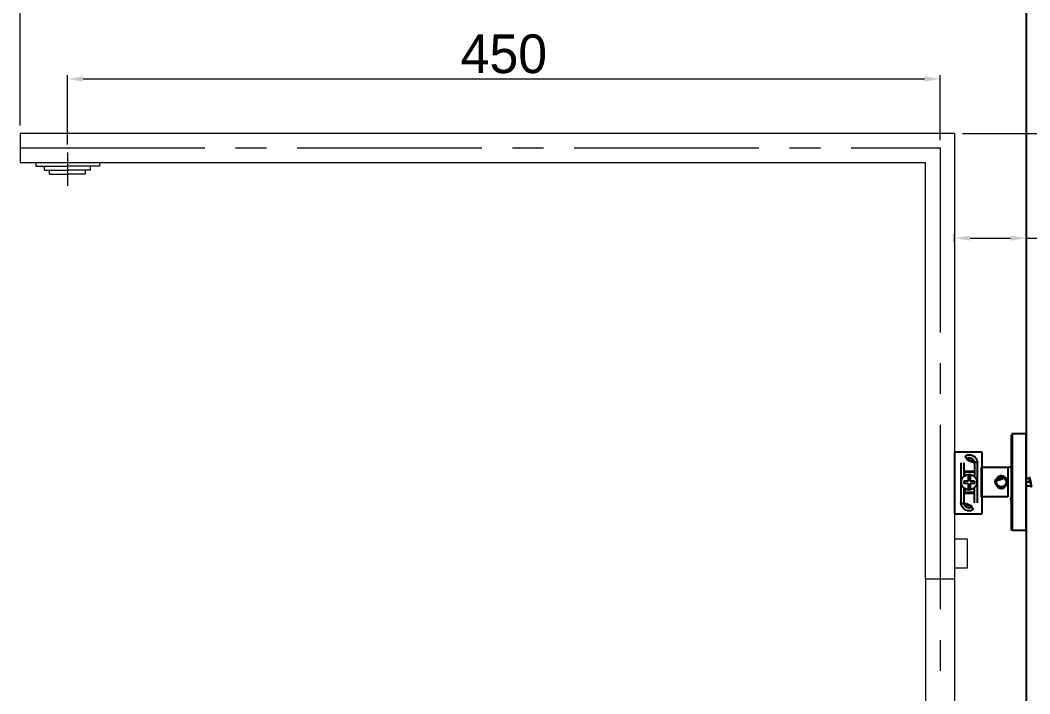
# Model space of a CAD drawing. Extents: x 16296678336 to 16296681200, y -37409618718 to -37409616619.
# Drawn here: x 16296678970 to 16296679491, y -37409617321 to -37409616973 of the extents above; entities that cross this region are included whole.
import ezdxf

# ---------------------------------------------------------------- set-up
doc = ezdxf.new("R2010")
doc.units = 0
doc.header["$LTSCALE"] = 10
doc.header["$MEASUREMENT"] = 0
doc.header["$PDMODE"] = 3
doc.header["$PDSIZE"] = -10
doc.linetypes.add('CENTER2', pattern=[28.575, 19.05, -3.175, 3.175, -3.175])
doc.layers.get('0').update_dxf_attribs({"linetype": 'CONTINUOUS'})
doc.layers.get('DEFPOINTS').update_dxf_attribs({"linetype": 'CONTINUOUS'})
doc.layers.add('02___PRT_ALL_AXES', color=7, linetype='CONTINUOUS')
doc.layers.add('1', color=7, linetype='CONTINUOUS')
doc.layers.add('Cneter', color=1, linetype='CENTER2', lineweight=13)
doc.styles.add('Daelim Dimension', font='')
doc.styles.get('Daelim Dimension').set_extended_font_data('나눔고딕')
doc.dimstyles.new('DEFAULT', dxfattribs={"dimscale": 2, "dimtxt": 2, "dimasz": 2, "dimexe": 0, "dimexo": 2, "dimgap": 1, "dimtad": 1, "dimdec": 1, "dimzin": 9, "dimdsep": 46, "dimtxsty": 'Daelim Dimension', "dimcen": 0.5, "dimclrd": 252, "dimclre": 252, "dimclrt": 3, "dimadec": 1, "dimazin": 0, "dimtfac": 1, "dimtdec": 1, "dimtix": 1, "dimtmove": 0, "dimatfit": 3, "dimfxl": 1, "dimtolj": 1, "dimtzin": 1, "dimlwd": 9, "dimlwe": 9, "dimarcsym": 0})

# ---------------------------------------------------------------- blocks, each defined once
blk = doc.blocks.new('*D1')
at = {"color": 5, "lineweight": 9, "ltscale": 0.5, "transparency": 16777216}
for p, q in [((16296679456.2143, -37409617031.33963), (16296679754.85687, -37409617031.33963)), ((16296679752.85687, -37409617039.33963), (16296679752.85687, -37409618218.56349)), ((16296679513.97808, -37409618226.56349), (16296679754.85687, -37409618226.56349))]:
    blk.add_line(p, q, dxfattribs=at)
at = {"color": 5, "ltscale": 0.5, "transparency": 16777216}
for points in [[(16296679751.52354, -37409617039.33963), (16296679754.1902, -37409617039.33963), (16296679752.85687, -37409617031.33963)], [(16296679751.52354, -37409618218.56349), (16296679754.1902, -37409618218.56349), (16296679752.85687, -37409618226.56349)]]:
    blk.add_solid(points, dxfattribs=at)
at = {"layer": 'DEFPOINTS', "color": 0, "ltscale": 0.5, "transparency": 16777216}
for p in [(16296679452.2143, -37409617031.33963), (16296679509.97808, -37409618226.56349), (16296679752.85687, -37409618226.56349)]:
    blk.add_point(p, dxfattribs=at)
at = {"color": 7, "ltscale": 0.5, "transparency": 16777216, "insert": (16296679737.15158, -37409617573.95156), "char_height": 20, "attachment_point": 5, "rotation": 90, "style": 'Daelim Dimension'}
blk.add_mtext('\\A1;(1151~1191)', dxfattribs=at)
blk = doc.blocks.new('*D2')
at = {"color": 5, "lineweight": 9, "ltscale": 0.5, "transparency": 16777216}
for p, q in [((16296678994.644159, -37409617037.164032), (16296678994.644159, -37409617001.271103)), ((16296679002.644159, -37409617003.271103), (16296679436.7143, -37409617003.271103)), ((16296679444.7143, -37409617034.83963), (16296679444.7143, -37409617001.271103))]:
    blk.add_line(p, q, dxfattribs=at)
at = {"color": 5, "ltscale": 0.5, "transparency": 16777216}
for points in [[(16296679002.644159, -37409617001.937759), (16296679002.644159, -37409617004.604431), (16296678994.644159, -37409617003.271103)], [(16296679436.7143, -37409617001.937759), (16296679436.7143, -37409617004.604431), (16296679444.7143, -37409617003.271103)]]:
    blk.add_solid(points, dxfattribs=at)
at = {"layer": 'DEFPOINTS', "color": 0, "ltscale": 0.5, "transparency": 16777216}
for p in [(16296679444.7143, -37409617003.271103), (16296679444.7143, -37409617038.83963), (16296678994.644159, -37409617041.164032)]:
    blk.add_point(p, dxfattribs=at)
at = {"color": 7, "ltscale": 0.5, "transparency": 16777216, "insert": (16296679219.67923, -37409616990.412727), "char_height": 20, "attachment_point": 5, "style": 'Daelim Dimension'}
blk.add_mtext('\\A1;450', dxfattribs=at)
blk = doc.blocks.new('*D7')
at = {"color": 5, "lineweight": 9, "ltscale": 0.5, "transparency": 16777216}
for p, q in [((16296679452.2143, -37409617087.33963), (16296679452.2143, -37409617083.41569)), ((16296679460.2143, -37409617085.41569), (16296679481.09706, -37409617085.41569)), ((16296679489.09706, -37409617087.33963), (16296679489.09706, -37409617083.41569)), ((16296679489.09706, -37409617085.41569), (16296679532.60943, -37409617085.41569))]:
    blk.add_line(p, q, dxfattribs=at)
at = {"color": 5, "ltscale": 0.5, "transparency": 16777216}
for points in [[(16296679460.2143, -37409617084.08235), (16296679460.2143, -37409617086.74902), (16296679452.2143, -37409617085.41569)], [(16296679481.09706, -37409617084.08235), (16296679481.09706, -37409617086.74902), (16296679489.09706, -37409617085.41569)]]:
    blk.add_solid(points, dxfattribs=at)
at = {"layer": 'DEFPOINTS', "color": 0, "ltscale": 0.5, "transparency": 16777216}
for p in [(16296679489.09706, -37409617085.41569), (16296679452.2143, -37409617091.33963), (16296679489.09706, -37409617091.33963)]:
    blk.add_point(p, dxfattribs=at)
at = {"color": 7, "ltscale": 0.5, "transparency": 16777216, "insert": (16296679515.28754, -37409617072.5144), "char_height": 20, "attachment_point": 5, "style": 'Daelim Dimension'}
blk.add_mtext('\\A1;37', dxfattribs=at)
blk = doc.blocks.new('*D9')
at = {"color": 5, "lineweight": 9, "ltscale": 0.5, "transparency": 16777216}
for p, q in [((16296678970.2143, -37409617027.33963), (16296678970.2143, -37409616885.767387)), ((16296678978.2143, -37409616887.767387), (16296679481.097059, -37409616887.767387)), ((16296679489.097059, -37409616948.240303), (16296679489.097059, -37409616885.767387))]:
    blk.add_line(p, q, dxfattribs=at)
at = {"color": 5, "ltscale": 0.5, "transparency": 16777216}
for points in [[(16296678978.2143, -37409616886.434052), (16296678978.2143, -37409616889.100723), (16296678970.2143, -37409616887.767387)], [(16296679481.097059, -37409616886.434052), (16296679481.097059, -37409616889.100723), (16296679489.097059, -37409616887.767387)]]:
    blk.add_solid(points, dxfattribs=at)
at = {"layer": 'DEFPOINTS', "color": 0, "ltscale": 0.5, "transparency": 16777216}
for p in [(16296679489.097059, -37409616887.767387), (16296679489.097059, -37409616952.240303), (16296678970.2143, -37409617031.33963)]:
    blk.add_point(p, dxfattribs=at)
at = {"color": 7, "ltscale": 0.5, "transparency": 16777216, "insert": (16296679229.65568, -37409616874.880409), "char_height": 20, "attachment_point": 5, "style": 'Daelim Dimension'}
blk.add_mtext('\\A1;519', dxfattribs=at)

msp = doc.modelspace()

# ---------------------------------------------------------------- linework, layer by layer
for p, q in [((16296679489.097059, -37409616807.144043), (16296679489.097059, -37409618474.438911)), ((16296679456.9643, -37409617201.44075), (16296679456.9643, -37409617208.388329)), ((16296679462.4643, -37409617201.44075), (16296679462.4643, -37409617208.490067)), ((16296679459.141991, -37409617210.777641), (16296679456.9643, -37409617210.777641)), ((16296679456.9643, -37409617210.777641), (16296679456.9643, -37409617212.002586)), ((16296679459.141991, -37409617212.002586), (16296679456.9643, -37409617212.002586)), ((16296679459.141991, -37409617208.18367), (16296679459.141991, -37409617210.777641)), ((16296679459.141991, -37409617208.18367), (16296679460.25775, -37409617208.18367)), ((16296679459.141991, -37409617212.002586), (16296679459.141991, -37409617214.596573)), ((16296679460.25775, -37409617208.18367), (16296679460.25775, -37409617210.777641)), ((16296679462.4643, -37409617210.777641), (16296679460.25775, -37409617210.777641)), ((16296679460.25775, -37409617212.002586), (16296679460.25775, -37409617214.596573)), ((16296679462.4643, -37409617212.002586), (16296679460.25775, -37409617212.002586)), ((16296679462.4643, -37409617210.777641), (16296679462.4643, -37409617212.002586)), ((16296679459.141991, -37409617214.596573), (16296679460.25775, -37409617214.596573))]:
    msp.add_line(p, q)
at = {"lineweight": 9}
for p, q in [((16296679452.2143, -37409617031.33963), (16296678970.2143, -37409617031.33963)), ((16296678970.2143, -37409617031.33963), (16296678970.2143, -37409617046.33963)), ((16296679452.2143, -37409617031.33963), (16296679452.2143, -37409617261.33963)), ((16296678970.2143, -37409617046.33963), (16296679437.2143, -37409617046.33963)), ((16296678978.24416, -37409617046.33963), (16296678978.24416, -37409617048.33963)), ((16296678978.24416, -37409617048.33963), (16296678994.644159, -37409617048.33963)), ((16296678982.786261, -37409617050.33963), (16296678982.786261, -37409617048.33963)), ((16296678982.786261, -37409617050.33963), (16296678994.644159, -37409617050.33963)), ((16296678985.37081, -37409617052.33963), (16296678985.37081, -37409617050.33963)), ((16296679011.044161, -37409617048.33963), (16296678994.644159, -37409617048.33963)), ((16296679006.50206, -37409617050.33963), (16296678994.644159, -37409617050.33963)), ((16296679003.917521, -37409617052.33963), (16296679003.917521, -37409617050.33963)), ((16296679006.50206, -37409617050.33963), (16296679006.50206, -37409617048.33963)), ((16296679011.044161, -37409617046.33963), (16296679011.044161, -37409617048.33963)), ((16296679437.2143, -37409617261.33963), (16296679437.2143, -37409617046.33963)), ((16296678985.37081, -37409617052.33963), (16296678994.644159, -37409617052.33963)), ((16296679003.917521, -37409617052.33963), (16296678994.644159, -37409617052.33963)), ((16296679458.7143, -37409617240.814209), (16296679452.2143, -37409617240.814209)), ((16296679458.7143, -37409617240.814209), (16296679458.7143, -37409617255.814209)), ((16296679458.7143, -37409617255.814209), (16296679452.2143, -37409617255.814209)), ((16296679452.2143, -37409617261.33963), (16296679437.2143, -37409617261.33963)), ((16296679437.2143, -37409617261.33963), (16296679437.2143, -37409617533.552841)), ((16296679452.2143, -37409617261.33963), (16296679437.2143, -37409617261.33963)), ((16296679452.2143, -37409617261.33963), (16296679452.2143, -37409617533.552841))]:
    msp.add_line(p, q, dxfattribs=at)
at = {"color": 9, "linetype": 'Continuous'}
for p, q in [((16296679482.097059, -37409617236.343033), (16296679482.097059, -37409617186.343033)), ((16296679456.9643, -37409617206.093033), (16296679462.4643, -37409617206.093033)), ((16296679457.4643, -37409617207.999969), (16296679457.4643, -37409617205.593033)), ((16296679479.597059, -37409617203.843033), (16296679479.597059, -37409617218.843033)), ((16296679456.9643, -37409617216.593033), (16296679462.4643, -37409617216.593033)), ((16296679457.4643, -37409617214.686096), (16296679457.4643, -37409617217.093033))]:
    msp.add_line(p, q, dxfattribs=at)
at = {"color": 7, "linetype": 'Continuous'}
for p, q in [((16296679481.597059, -37409617235.842827), (16296679481.597059, -37409617186.843231)), ((16296679452.2143, -37409617195.69075), (16296679452.2143, -37409617227.69075)), ((16296679452.2143, -37409617195.69075), (16296679466.2143, -37409617195.69075)), ((16296679466.2143, -37409617195.69075), (16296679466.2143, -37409617227.69075)), ((16296679455.4643, -37409617201.44075), (16296679455.4643, -37409617221.94075)), ((16296679463.9643, -37409617221.94075), (16296679463.9643, -37409617201.44075)), ((16296679457.4643, -37409617205.593033), (16296679462.4643, -37409617205.593033)), ((16296679478.699989, -37409617209.286613), (16296679478.71423, -37409617209.410439)), ((16296679456.9643, -37409617214.297661), (16296679456.9643, -37409617221.94075)), ((16296679457.4643, -37409617217.093033), (16296679462.4643, -37409617217.093033)), ((16296679462.4643, -37409617221.94075), (16296679462.4643, -37409617214.195923)), ((16296679452.2143, -37409617227.69075), (16296679466.2143, -37409617227.69075))]:
    msp.add_line(p, q, dxfattribs=at)
msp.add_circle((16296679459.660589, -37409617211.342987), 4)
msp.add_circle((16296679476.31706, -37409617211.343033), 2.5, dxfattribs=at)
for centre, radius, start, end in [((16296679482.097059, -37409617186.843033), 0.5, 90, 180), ((16296679459.7143, -37409617201.44075), 4.25, 0, 180), ((16296679459.7143, -37409617201.44075), 2.75, 0, 180), ((16296679479.597059, -37409617201.843033), 2, 270, 0), ((16296679457.4643, -37409617206.093033), 0.5, 90, 180), ((16296679459.061501, -37409617206.925369), 19.271634, 351.91995627, 354.20512197), ((16296679476.6476, -37409617213.103073), 4.519691, 68.63218302, 69.44293153), ((16296679457.4643, -37409617216.593033), 0.5, 180, 270), ((16296679476.320259, -37409617211.732193), 2.825323, 252.11222137, 256.08801235), ((16296679476.32085, -37409617211.725113), 2.832333, 256.1110184, 265.30881676), ((16296679476.256941, -37409617212.338387), 2.194269, 260.96973016, 265.68723139), ((16296679476.32077, -37409617211.727509), 2.829938, 265.30638483, 267.48228331), ((16296679476.28618, -37409617211.945282), 2.588464, 265.6963091, 269.41729187), ((16296679476.31925, -37409617211.815987), 2.741486, 267.4327297, 283.35091499), ((16296679476.292891, -37409617211.716499), 2.844373, 283.4050931, 284.26492877), ((16296679476.250179, -37409617211.558884), 3.007654, 284.31359347, 290.35758536), ((16296679476.367399, -37409617211.77095), 2.76627, 298.88195916, 300.21735698), ((16296679459.7143, -37409617221.94075), 4.25, 180, 0), ((16296679459.7143, -37409617221.94075), 2.75, 180, 0), ((16296679479.597059, -37409617220.843033), 2, 0, 90), ((16296679482.097059, -37409617235.843033), 0.5, 180, 270)]:
    msp.add_arc(centre, radius, start, end, dxfattribs=at)
at = {"color": 9, "linetype": 'Continuous'}
for centre, radius, start, end in [((16296679476.316759, -37409617211.342987), 3.147282, 154.435084, 190.76908444), ((16296679476.317301, -37409617211.342033), 3.146645, 45.28885422, 51.07443793), ((16296679476.30756, -37409617211.352211), 3.160731, 40.7906174, 45.29318155), ((16296679476.31913, -37409617211.33165), 3.159075, 254.38226918, 265.93191747), ((16296679476.316521, -37409617211.330757), 3.159773, 265.9803468, 279.12265441), ((16296679476.318859, -37409617211.35199), 3.138441, 279.14180641, 282.11681545), ((16296679476.31613, -37409617211.33979), 3.150943, 282.11872363, 287.92890448), ((16296679476.31789, -37409617211.345284), 3.145179, 287.92911244, 295.92803026)]:
    msp.add_arc(centre, radius, start, end, dxfattribs=at)
at = {"color": 7, "linetype": 'Continuous'}
for points, knots in [([(16296679473.12883, -37409617211.343033), (16296679473.12714, -37409617211.224083), (16296679473.139709, -37409617210.986008), (16296679473.20014, -37409617210.634598), (16296679473.287411, -37409617210.350578), (16296679473.384291, -37409617210.135193), (16296679473.443399, -37409617210.032707), (16296679473.47761, -37409617209.984833)], [0, 0, 0, 0, 0.2511418839, 0.501739577, 0.7513225615, 0.8757833562, 1, 1, 1, 1]), ([(16296679473.224911, -37409617211.931061), (16296679473.20549, -37409617211.885201), (16296679473.1775, -37409617211.788948), (16296679473.140671, -37409617211.592842), (16296679473.130251, -37409617211.442841), (16296679473.12883, -37409617211.343033)], [0, 0, 0, 0, 0.2496154769, 0.4996488526, 1, 1, 1, 1]), ([(16296679473.643841, -37409617211.343033), (16296679473.6315, -37409617211.43013), (16296679473.5802, -37409617211.772392), (16296679473.51963, -37409617212.113167), (16296679473.473431, -37409617212.367104)], [0, 0, 0, 0, 0.2541950195, 1, 1, 1, 1]), ([(16296679473.77424, -37409617209.637428), (16296679473.76755, -37409617209.920433), (16296679473.74511, -37409617210.490723), (16296679473.68391, -37409617211.058441), (16296679473.643999, -37409617211.343033)], [0, 0, 0, 0, 0.4962314426, 1, 1, 1, 1]), ([(16296679473.77425, -37409617209.637428), (16296679473.89467, -37409617209.431313), (16296679474.177071, -37409617209.051018), (16296679474.70266, -37409617208.603554), (16296679475.284849, -37409617208.299728), (16296679475.89151, -37409617208.138748), (16296679476.505711, -37409617208.112892), (16296679477.11573, -37409617208.221199), (16296679477.709089, -37409617208.467453), (16296679478.066879, -37409617208.721909), (16296679478.234659, -37409617208.871162)], [0, 0, 0, 0, 0.1380514567, 0.2712082216, 0.3959073864, 0.5146637991, 0.6313213929, 0.7486474862, 0.8701365282, 1, 1, 1, 1]), ([(16296679475.46944, -37409617214.374329), (16296679475.21801, -37409617214.255257), (16296679474.75589, -37409617213.923859), (16296679474.247931, -37409617213.248497), (16296679473.928801, -37409617212.466843), (16296679473.84416, -37409617211.909462), (16296679473.83363, -37409617211.630402)], [0, 0, 0, 0, 0.2496599343, 0.4992734917, 0.7493888372, 1, 1, 1, 1]), ([(16296679473.99007, -37409617210.429199), (16296679474.115801, -37409617210.023392), (16296679474.42444, -37409617209.437469), (16296679475.059589, -37409617208.858833), (16296679475.641911, -37409617208.567253), (16296679476.29084, -37409617208.474777), (16296679476.933729, -37409617208.608711), (16296679477.497589, -37409617208.939461), (16296679477.79641, -37409617209.255386), (16296679477.923969, -37409617209.427856)], [0, 0, 0, 0, 0.2484237722, 0.3730490724, 0.4980192231, 0.6234348584, 0.7490309654, 0.87455515, 1, 1, 1, 1]), ([(16296679479.117029, -37409617211.343033), (16296679479.107149, -37409617211.617439), (16296679479.03335, -37409617212.164574), (16296679478.75934, -37409617212.943718), (16296679478.321461, -37409617213.642174), (16296679477.918261, -37409617214.020264), (16296679477.69371, -37409617214.173592)], [0, 0, 0, 0, 0.2514841243, 0.5017443254, 0.7509682758, 1, 1, 1, 1]), ([(16296679479.31706, -37409617211.343033), (16296679479.317169, -37409617211.90329), (16296679479.040529, -37409617213.031891), (16296679478.23484, -37409617213.884537), (16296679477.759609, -37409617214.161346)], [0, 0, 0, 0, 0.5046315745, 1, 1, 1, 1]), ([(16296679478.294359, -37409617208.894051), (16296679478.345011, -37409617208.913872), (16296679478.439819, -37409617208.968567), (16296679478.5243, -37409617209.037201), (16296679478.56267, -37409617209.075203)], [0, 0, 0, 0, 0.5017604232, 1, 1, 1, 1]), ([(16296679478.56267, -37409617209.075203), (16296679478.592979, -37409617209.105209), (16296679478.63537, -37409617209.153908), (16296679478.68, -37409617209.22583), (16296679478.69759, -37409617209.265663), (16296679478.699989, -37409617209.286613)], [0, 0, 0, 0, 0.50192773, 0.7519649492, 1, 1, 1, 1]), ([(16296679478.71423, -37409617209.410439), (16296679478.86005, -37409617209.707817), (16296679479.07402, -37409617210.343781), (16296679479.12903, -37409617211.011467), (16296679479.117041, -37409617211.343033)], [0, 0, 0, 0, 0.4995706481, 1, 1, 1, 1]), ([(16296679478.71423, -37409617209.410439), (16296679478.909161, -37409617209.687897), (16296679479.21402, -37409617210.312637), (16296679479.31715, -37409617210.999367), (16296679479.31706, -37409617211.343033)], [0, 0, 0, 0, 0.4966497946, 1, 1, 1, 1]), ([(16296679475.452459, -37409617214.420937), (16296679475.21719, -37409617214.345016), (16296679474.76652, -37409617214.131653), (16296679474.19364, -37409617213.656052), (16296679473.7479, -37409617213.059593), (16296679473.547569, -37409617212.603569), (16296679473.473431, -37409617212.367104)], [0, 0, 0, 0, 0.2508643586, 0.4994937046, 0.7485130743, 1, 1, 1, 1]), ([(16296679476.34053, -37409617213.842918), (16296679476.374001, -37409617213.877678), (16296679476.43294, -37409617213.925369), (16296679476.529011, -37409617213.956047), (16296679476.633881, -37409617213.955193), (16296679476.753019, -37409617213.894547), (16296679476.82555, -37409617213.821983), (16296679476.85857, -37409617213.783684)], [0, 0, 0, 0, 0.239204262, 0.3644705409, 0.4933019934, 0.7493377819, 1, 1, 1, 1]), ([(16296679476.99048, -37409617214.462708), (16296679476.871031, -37409617214.488541), (16296679476.62781, -37409617214.522903), (16296679476.38265, -37409617214.535004), (16296679476.25985, -37409617214.533623)], [0, 0, 0, 0, 0.4987942196, 1, 1, 1, 1]), ([(16296679477.296471, -37409617214.377113), (16296679477.271721, -37409617214.386223), (16296679477.220449, -37409617214.399658), (16296679477.120001, -37409617214.433418), (16296679477.042351, -37409617214.451492), (16296679476.99048, -37409617214.462708)], [0, 0, 0, 0, 0.2490070017, 0.4992018744, 1, 1, 1, 1]), ([(16296679477.69371, -37409617214.173592), (16296679477.632179, -37409617214.215599), (16296679477.53487, -37409617214.271217), (16296679477.417101, -37409617214.327271), (16296679477.34757, -37409617214.354149), (16296679477.31402, -37409617214.370651), (16296679477.296471, -37409617214.377113)], [0, 0, 0, 0, 0.499914541, 0.7496915874, 0.8745762273, 1, 1, 1, 1])]:
    msp.add_open_spline(points, degree=3, knots=knots, dxfattribs=at)
for points in [[(16296679473.473431, -37409617212.367104), (16296679473.37487, -37409617212.231911), (16296679473.29014, -37409617212.085114), (16296679473.224911, -37409617211.931061)], [(16296679473.47761, -37409617209.984833), (16296679473.56612, -37409617209.860931), (16296679473.666201, -37409617209.744728), (16296679473.77424, -37409617209.637428)], [(16296679475.91254, -37409617214.505463), (16296679475.760441, -37409617214.48114), (16296679475.60865, -37409617214.440247), (16296679475.46944, -37409617214.374329)], [(16296679477.703529, -37409617214.193138), (16296679477.57296, -37409617214.265167), (16296679477.436319, -37409617214.326912), (16296679477.296471, -37409617214.378677)]]:
    msp.add_open_spline(points, degree=3, dxfattribs=at)
at = {"layer": '02___PRT_ALL_AXES', "color": 7, "linetype": 'Continuous'}
for p, q in [((16296679489.097059, -37409617186.343033), (16296679482.097059, -37409617186.343033)), ((16296679489.097059, -37409617236.343033), (16296679489.097059, -37409617186.343033)), ((16296679466.097059, -37409617218.843033), (16296679466.097059, -37409617203.843033)), ((16296679479.597059, -37409617203.843033), (16296679466.097059, -37409617203.843033)), ((16296679479.597059, -37409617218.843033), (16296679466.097059, -37409617218.843033)), ((16296679489.097059, -37409617236.343033), (16296679482.097059, -37409617236.343033))]:
    msp.add_line(p, q, dxfattribs=at)
at = {"layer": '1', "color": 7, "linetype": 'Continuous'}
for p, q in [((16296679490.60643, -37409617209.454529), (16296679489.097031, -37409617209.454529)), ((16296679490.981079, -37409617211.343033), (16296679489.097059, -37409617211.343033)), ((16296679489.096979, -37409617213.231529), (16296679491.334629, -37409617213.231529))]:
    msp.add_line(p, q, dxfattribs=at)
msp.add_open_spline([(16296679490.92024, -37409617208.966728), (16296679490.74012, -37409617209.229469), (16296679490.559231, -37409617209.491547)], degree=2, dxfattribs=at)
for points, knots in [([(16296679490.98134, -37409617211.342987), (16296679490.954069, -37409617211.129982), (16296679490.927019, -37409617210.913963), (16296679490.873711, -37409617210.512199), (16296679490.846121, -37409617210.320992), (16296679490.79162, -37409617209.989754), (16296679490.764799, -37409617209.845078), (16296679490.711349, -37409617209.622131), (16296679490.68359, -37409617209.540756), (16296679490.639641, -37409617209.468758), (16296679490.62306, -37409617209.454849), (16296679490.60652, -37409617209.454712)], [0, 0, 0, 0, 0.2165773805, 0.2165773805, 0.4331429164, 0.4331429164, 0.6497393665, 0.6497393665, 0.8662954436, 0.8662954436, 1, 1, 1, 1]), ([(16296679490.87916, -37409617209.057823), (16296679490.91633, -37409617208.944763), (16296679491.004709, -37409617208.87204), (16296679491.144291, -37409617209.553513), (16296679491.297899, -37409617211.019173), (16296679491.451509, -37409617212.614342), (16296679491.60512, -37409617213.701103), (16296679491.75285, -37409617213.83931), (16296679491.84938, -37409617213.336937), (16296679491.894711, -37409617213.009979)], [0, 0, 0, 0, 0.1098133037, 0.261069774, 0.4123262443, 0.5635827146, 0.7148391849, 0.8660956552, 1, 1, 1, 1])]:
    msp.add_open_spline(points, degree=3, knots=knots, dxfattribs=at)
at = {"layer": 'Cneter', "lineweight": 5, "ltscale": 0.5}
for p, q in [((16296678970.2143, -37409617038.83963), (16296679444.7143, -37409617038.83963)), ((16296679444.7143, -37409617038.83963), (16296679444.7143, -37409618157.547371)), ((16296678994.644159, -37409617041.164032), (16296678994.644159, -37409617058.433868))]:
    msp.add_line(p, q, dxfattribs=at)

# ---------------------------------------------------------------- dimensions: what is measured, and where the dimension line sits
at = {"color": 5, "ltscale": 0.5}
for base, p1, p2, picture, middle in [((16296679489.097059, -37409616887.767387), (16296678970.2143, -37409617031.33963), (16296679489.097059, -37409616952.240303), '*D9', (16296679229.65568, -37409616874.880409)), ((16296679444.7143, -37409617003.271103), (16296678994.644159, -37409617041.164032), (16296679444.7143, -37409617038.83963), '*D2', (16296679219.67923, -37409616990.412727))]:
    dim = msp.add_linear_dim(base=base, p1=p1, p2=p2, dimstyle='DEFAULT', override={"dimtxt": 10, "dimasz": 4, "dimexe": 1, "dimdec": 0, "dimclrd": 5, "dimclre": 5, "dimclrt": 7}, dxfattribs=at)
    dim.commit()
    dim.dimension.update_dxf_attribs({"geometry": picture, "text_midpoint": middle})
dim = msp.add_linear_dim(base=(16296679752.856871, -37409618226.563492), p1=(16296679452.2143, -37409617031.33963), p2=(16296679509.978081, -37409618226.563492), angle=90, text='(1151~1191)', dimstyle='DEFAULT', override={"dimtxt": 10, "dimasz": 4, "dimexe": 1, "dimdec": 0, "dimclrd": 5, "dimclre": 5, "dimclrt": 7}, dxfattribs=at)
dim.commit()
dim.dimension.update_dxf_attribs({"geometry": '*D1', "text_midpoint": (16296679752.85688, -37409617573.951561), "dimtype": 160})
dim = msp.add_linear_dim(base=(16296679489.097059, -37409617085.415688), p1=(16296679452.2143, -37409617091.33963), p2=(16296679489.097059, -37409617091.33963), dimstyle='DEFAULT', override={"dimtxt": 10, "dimasz": 4, "dimexe": 1, "dimdec": 0, "dimclrd": 5, "dimclre": 5, "dimclrt": 7}, dxfattribs=at)
dim.commit()
dim.dimension.update_dxf_attribs({"geometry": '*D7', "text_midpoint": (16296679515.28754, -37409617085.415688), "dimtype": 160})

doc.saveas('drawing.dxf')
